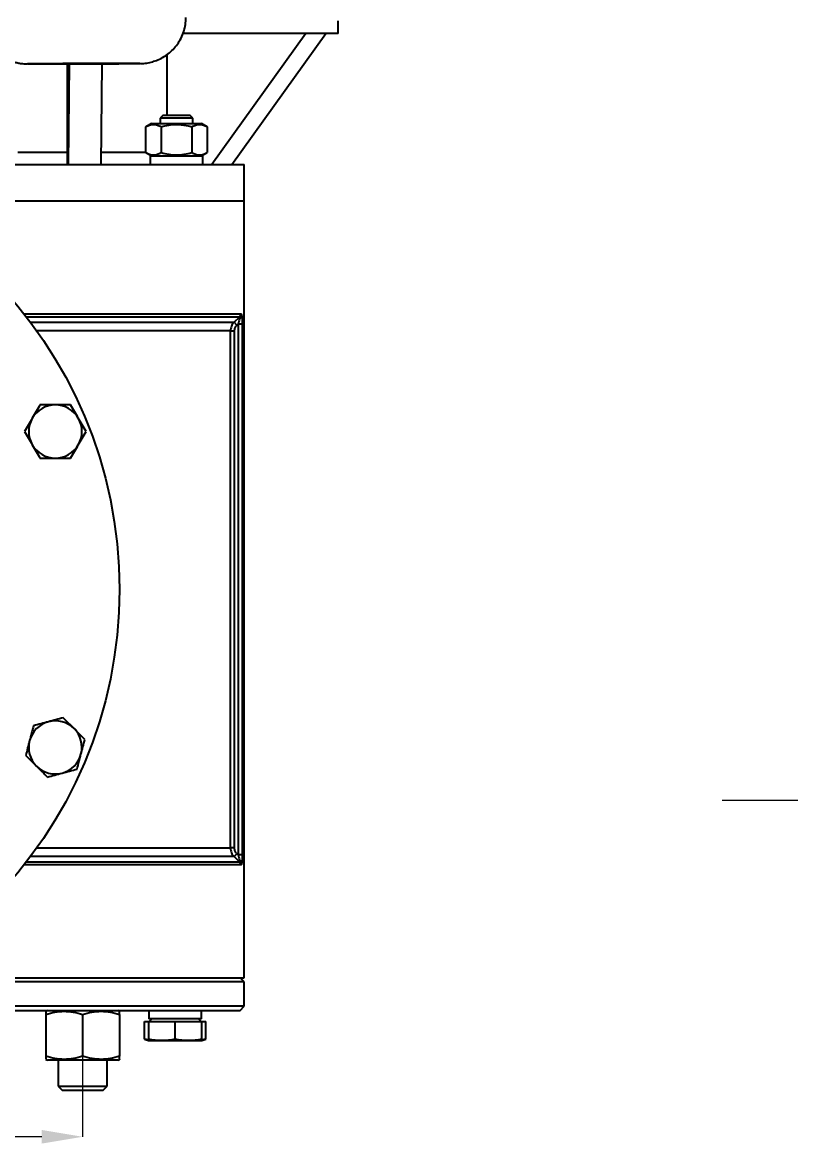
# Model space of a CAD drawing. Header units: millimetres. Extents: x 2320 to 4000, y 933 to 2121.
# Drawn here: x 3474 to 3661.9, y 1481.8 to 1756.1 of the extents above; entities that cross this region are included whole.
import ezdxf

# ---------------------------------------------------------------- set-up
doc = ezdxf.new("R2010")
doc.units = ezdxf.units.MM
doc.linetypes.add('CENTER2', pattern=[28.575, 19.05, -3.175, 3.175, -3.175])
for name, color, linetype, lineweight in [('AM_5', 3, 'Continuous', 25), ('FORMAT', 7, 'Continuous', 18), ('中心线', 1, 'CENTER2', 13)]:
    doc.layers.add(name, color=color, linetype=linetype, lineweight=lineweight)
doc.styles.add('SLDTEXTSTYLE1', font='txt.shx', dxfattribs={"width": 0.7, "bigfont": 'gbcbig.shx'})
doc.dimstyles.new('SLDDIMSTYLE12$0', dxfattribs={"dimtxt": 12, "dimasz": 10, "dimexe": 0, "dimexo": 0.0625, "dimgap": 0.875, "dimtad": 1, "dimdec": 1, "dimlfac": 1.8, "dimrnd": 1e-09, "dimzin": 12, "dimdsep": 46, "dimtxsty": 'SLDTEXTSTYLE1', "dimcen": 0.09, "dimdle": 8.16, "dimclrd": 3, "dimclre": 3, "dimadec": 0, "dimazin": 3, "dimtfac": 1, "dimtdec": 1, "dimtofl": 0, "dimtmove": 0, "dimatfit": 3, "dimfxl": 0, "dimfrac": 2, "dimtolj": 1, "dimlwd": 5, "dimlwe": 5, "dimarcsym": 0})
doc.dimstyles.new('SLDDIMSTYLE12$3', dxfattribs={"dimtxt": 12, "dimasz": 10, "dimexe": 0, "dimexo": 0.0625, "dimgap": 0.875, "dimtad": 1, "dimdec": 1, "dimlfac": 1.8, "dimrnd": 1e-09, "dimzin": 12, "dimdsep": 46, "dimtxsty": 'SLDTEXTSTYLE1', "dimcen": 0.09, "dimdle": 8.16, "dimclrd": 3, "dimclre": 3, "dimadec": 0, "dimazin": 3, "dimtfac": 1, "dimtdec": 1, "dimtofl": 0, "dimtmove": 0, "dimatfit": 3, "dimfxl": 0, "dimfrac": 2, "dimtolj": 1, "dimlwd": 5, "dimlwe": 5, "dimarcsym": 0})

# ---------------------------------------------------------------- blocks, each defined once
blk = doc.blocks.new('SW_CENTERMARKSYMBOL_16')
at = {"layer": 'FORMAT', "color": 0}
for p, q in [((0, 2), (0, 3)), ((0, 0), (0, 1)), ((-2, 0), (-8.181, 0)), ((0, 0), (-1, 0)), ((0, 0), (0, -1)), ((0, 0), (1, 0)), ((2, 0), (3, 0)), ((0, -2), (0, -3))]:
    blk.add_line(p, q, dxfattribs=at)
blk = doc.blocks.new('*D71')
at = {"layer": 'AM_5', "color": 3, "linetype": 'Continuous', "lineweight": 5, "transparency": 16777216}
for p, q in [((3388.73, 1508.31), (3388.73, 1483.45)), ((3478.73, 1483.45), (3398.73, 1483.45))]:
    blk.add_line(p, q, dxfattribs=at)
at = {"layer": 'AM_5', "color": 3, "lineweight": 5, "transparency": 16777216}
blk.add_line((3488.73, 1503.13), (3488.73, 1483.45), dxfattribs=at)
at = {"layer": 'AM_5', "color": 3, "transparency": 16777216}
for points in [[(3398.73, 1485.12), (3398.73, 1481.79), (3388.73, 1483.45)], [(3478.73, 1485.12), (3478.73, 1481.79), (3488.73, 1483.45)]]:
    blk.add_solid(points, dxfattribs=at)
at = {"layer": 'Defpoints', "color": 0, "transparency": 16777216}
for p in [(3388.73, 1508.38), (3488.73, 1503.2), (3388.73, 1483.45)]:
    blk.add_point(p, dxfattribs=at)
at = {"layer": 'AM_5', "color": 0, "transparency": 16777216, "insert": (3438.44, 1490.33), "char_height": 12, "attachment_point": 5, "style": 'SLDTEXTSTYLE1'}
blk.add_mtext('\\A1;100', dxfattribs=at)
blk = doc.blocks.new('*D72')
at = {"layer": 'AM_5', "color": 3, "linetype": 'Continuous', "lineweight": 5, "transparency": 16777216}
blk.add_line((3235.9, 1660.31), (3274.17, 1649.56), dxfattribs=at)
at = {"layer": 'AM_5', "color": 3, "lineweight": 5, "transparency": 16777216}
for p, q in [((3388.64, 1617.38), (3388.82, 1617.38)), ((3388.73, 1617.29), (3388.73, 1617.47))]:
    blk.add_line(p, q, dxfattribs=at)
at = {"layer": 'AM_5', "color": 3, "transparency": 16777216}
blk.add_solid([(3274.62, 1651.17), (3273.72, 1647.96), (3283.8, 1646.86)], dxfattribs=at)
at = {"layer": 'Defpoints', "color": 0, "transparency": 16777216}
for p in [(3283.8, 1646.86), (3493.67, 1587.89)]:
    blk.add_point(p, dxfattribs=at)
at = {"layer": 'AM_5', "color": 0, "transparency": 16777216, "insert": (3252.08, 1662.91), "char_height": 12, "attachment_point": 5, "rotation": 344.3077, "style": 'SLDTEXTSTYLE1'}
blk.add_mtext('\\A1;∅218', dxfattribs=at)

msp = doc.modelspace()

# ---------------------------------------------------------------- linework, layer by layer
at = {"color": 7, "linetype": 'Continuous', "lineweight": 25}
for p, q in [((3551.234, 1753.376), (3551.234, 1756.493)), ((3551.234, 1753.376), (3513.268, 1753.376)), ((3543.361, 1753.376), (3520.363, 1721.376)), ((3525.231, 1721.376), (3548.228, 1753.376)), ((3509.406, 1733.376), (3509.406, 1748.261)), ((3485.035, 1724.376), (3485.035, 1746.04)), ((3485.453, 1746.042), (3485.195, 1721.376)), ((3493.453, 1746.067), (3493.194, 1721.376)), ((3505.564, 1731.376), (3504.184, 1730.579)), ((3505.564, 1731.376), (3511.689, 1731.376)), ((3508.366, 1733.376), (3507.689, 1732.7)), ((3507.689, 1732.7), (3507.689, 1731.376)), ((3511.689, 1732.7), (3507.689, 1732.7)), ((3511.689, 1733.376), (3508.366, 1733.376)), ((3515.013, 1733.376), (3511.689, 1733.376)), ((3515.689, 1732.7), (3511.689, 1732.7)), ((3511.689, 1731.376), (3517.814, 1731.376)), ((3515.689, 1732.7), (3515.013, 1733.376)), ((3515.689, 1731.376), (3515.689, 1732.7)), ((3519.195, 1730.579), (3517.814, 1731.376)), ((3504.184, 1724.273), (3504.184, 1730.579)), ((3507.936, 1730.579), (3507.936, 1724.273)), ((3515.442, 1730.579), (3515.442, 1724.273)), ((3519.195, 1730.579), (3519.195, 1724.273)), ((3472.881, 1724.376), (3485.035, 1724.376)), ((3493.225, 1724.376), (3504.184, 1724.376)), ((3504.184, 1724.273), (3505.564, 1723.476)), ((3505.249, 1723.476), (3505.249, 1721.376)), ((3505.249, 1723.476), (3518.129, 1723.476)), ((3517.814, 1723.476), (3519.195, 1724.273)), ((3518.129, 1721.376), (3518.129, 1723.476)), ((3449.234, 1721.376), (3488.734, 1721.376)), ((3488.734, 1721.376), (3528.234, 1721.376)), ((3528.234, 1712.376), (3528.234, 1721.376)), ((3488.734, 1712.376), (3449.234, 1712.376)), ((3528.234, 1712.376), (3488.734, 1712.376)), ((3528.234, 1522.376), (3528.234, 1712.376)), ((3474.387, 1684.79), (3527.433, 1684.79)), ((3474.939, 1684.083), (3527.146, 1684.083)), ((3475.95, 1682.755), (3525.79, 1682.755)), ((3525.79, 1682.755), (3527.146, 1684.083)), ((3526.482, 1682.048), (3525.79, 1682.755)), ((3526.482, 1682.048), (3526.764, 1682.324)), ((3527.752, 1682.324), (3526.764, 1682.324)), ((3526.764, 1682.324), (3526.764, 1552.428)), ((3527.752, 1682.324), (3527.752, 1552.428)), ((3524.905, 1680.634), (3477.501, 1680.634)), ((3524.905, 1554.119), (3524.905, 1680.634)), ((3524.905, 1680.634), (3525.883, 1680.634)), ((3525.883, 1554.119), (3525.883, 1680.634)), ((3477.501, 1554.119), (3524.905, 1554.119)), ((3525.883, 1554.119), (3524.905, 1554.119)), ((3527.146, 1550.669), (3474.939, 1550.669)), ((3525.79, 1551.998), (3475.95, 1551.998)), ((3525.79, 1551.998), (3526.482, 1552.705)), ((3527.146, 1550.669), (3525.79, 1551.998)), ((3526.482, 1552.705), (3526.764, 1552.428)), ((3527.752, 1552.428), (3526.764, 1552.428)), ((3527.433, 1549.962), (3474.387, 1549.962)), ((3449.234, 1522.376), (3488.734, 1522.376)), ((3488.734, 1521.376), (3449.234, 1521.376)), ((3488.734, 1522.376), (3528.234, 1522.376)), ((3528.234, 1521.376), (3488.734, 1521.376)), ((3528.234, 1521.376), (3527.234, 1522.376)), ((3528.234, 1515.376), (3528.234, 1521.376)), ((3528.234, 1515.376), (3449.234, 1515.376)), ((3450.234, 1514.376), (3527.234, 1514.376)), ((3480.109, 1514.376), (3479.734, 1514.16)), ((3497.734, 1514.16), (3497.359, 1514.376)), ((3504.922, 1514.376), (3504.922, 1512.276)), ((3517.802, 1512.276), (3517.802, 1514.376)), ((3527.234, 1514.376), (3528.234, 1515.376)), ((3479.734, 1513.356), (3479.734, 1503.197)), ((3488.734, 1513.356), (3488.734, 1503.197)), ((3497.734, 1513.356), (3497.734, 1503.197)), ((3503.856, 1507.342), (3503.856, 1511.676)), ((3503.856, 1511.676), (3504.862, 1511.676)), ((3504.862, 1511.676), (3504.862, 1507.342)), ((3504.862, 1511.676), (3511.362, 1511.676)), ((3517.802, 1512.276), (3504.922, 1512.276)), ((3505.627, 1512.276), (3505.027, 1511.676)), ((3511.362, 1507.342), (3511.362, 1511.676)), ((3511.362, 1511.676), (3517.862, 1511.676)), ((3517.697, 1511.676), (3517.097, 1512.276)), ((3517.862, 1511.676), (3518.867, 1511.676)), ((3517.862, 1507.342), (3517.862, 1511.676)), ((3518.867, 1507.342), (3518.867, 1511.676)), ((3503.856, 1507.342), (3504.862, 1506.976)), ((3504.862, 1507.146), (3503.856, 1507.342)), ((3504.862, 1506.976), (3508.112, 1506.976)), ((3508.112, 1506.976), (3514.612, 1506.976)), ((3514.612, 1506.976), (3517.862, 1506.976)), ((3517.862, 1506.976), (3518.867, 1507.342)), ((3518.867, 1507.342), (3517.862, 1507.146)), ((3479.734, 1502.393), (3480.109, 1502.176)), ((3497.359, 1502.176), (3480.109, 1502.176)), ((3482.734, 1502.176), (3482.734, 1495.823)), ((3494.734, 1495.823), (3494.734, 1502.176)), ((3497.359, 1502.176), (3497.734, 1502.393)), ((3482.734, 1495.823), (3483.681, 1494.876)), ((3482.734, 1495.823), (3488.734, 1495.823)), ((3488.734, 1495.823), (3494.734, 1495.823)), ((3493.787, 1494.876), (3494.734, 1495.823)), ((3483.681, 1494.876), (3493.787, 1494.876))]:
    msp.add_line(p, q, dxfattribs=at)
at = {"color": 7, "linetype": 'Continuous', "lineweight": 25, "flags": 128}
for points in [[(3475.284, 1745.982), (3475.279, 1745.98), (3475.322, 1745.979)], [(3489.018, 1746.048), (3486.86, 1746.041), (3484.763, 1746.033), (3482.789, 1746.026), (3480.995, 1746.018), (3479.431, 1746.01), (3478.143, 1746.003), (3477.167, 1745.996), (3476.533, 1745.99), (3476.258, 1745.985), (3476.35, 1745.981), (3476.806, 1745.979), (3477.614, 1745.978), (3478.75, 1745.978), (3480.181, 1745.979), (3481.866, 1745.982), (3483.757, 1745.986), (3485.8, 1745.991), (3487.935, 1745.997), (3490.101, 1746.004), (3492.236, 1746.011), (3494.279, 1746.019), (3496.17, 1746.027), (3497.855, 1746.035), (3499.286, 1746.042), (3500.422, 1746.049), (3501.23, 1746.056), (3501.686, 1746.061), (3501.778, 1746.065), (3501.503, 1746.069), (3500.868, 1746.071), (3499.893, 1746.071), (3498.605, 1746.07), (3497.041, 1746.068), (3495.246, 1746.065), (3493.273, 1746.06), (3491.176, 1746.055), (3489.018, 1746.048)], [(3502.67, 1746.064), (3502.757, 1746.066), (3502.751, 1746.069)]]:
    msp.add_lwpolyline(points, dxfattribs=at)
at = {"color": 7, "linetype": 'Continuous', "lineweight": 25}
msp.add_circle((3388.734, 1617.376), 109, dxfattribs=at)
for centre, radius, start, end in [((3491.668, -181.005), 1927.057, 90.078785, 90.487133), ((3478.759, 5028.221), 3282.244, 269.939996, 270.4174), ((3498.51, -184.864), 1930.937, 89.874142, 90.281642), ((3526.422, 1684.789), 1.01, 315.72612, 0.09843), ((3482.046, 1656.027), 6.5, 90, 150), ((3482.046, 1656.027), 6.5, 30, 90), ((3482.046, 1656.027), 6.5, 150, 210), ((3482.046, 1656.027), 6.5, 330, 30), ((3482.046, 1656.027), 6.5, 210, 270), ((3482.046, 1656.027), 6.5, 270, 330), ((3482.046, 1578.725), 6.5, 105, 165), ((3482.046, 1578.725), 6.5, 45, 105), ((3482.046, 1578.725), 6.5, 345, 45), ((3482.046, 1578.725), 6.5, 165, 225), ((3482.046, 1578.725), 6.5, 285, 345), ((3482.046, 1578.725), 6.5, 225, 285), ((3526.422, 1549.964), 1.01, 359.90157, 44.27388)]:
    msp.add_arc(centre, radius, start, end, dxfattribs=at)
for points, knots in [([(3464.023, 1757.195), (3464.013, 1756.943), (3463.98, 1756.077), (3464.248, 1754.638), (3464.774, 1752.963), (3465.527, 1751.466), (3466.437, 1750.16), (3467.465, 1749.049), (3468.565, 1748.134), (3469.696, 1747.409), (3470.816, 1746.861), (3471.881, 1746.474), (3472.847, 1746.223), (3473.659, 1746.083), (3474.268, 1746.018), (3474.659, 1745.994), (3474.867, 1745.986), (3475, 1745.982), (3475.055, 1745.981), (3475.086, 1745.981)], [0, 0, 0, 0, 0.0418601, 0.1443342, 0.2415018, 0.3340251, 0.4221963, 0.5060648, 0.5854865, 0.6601308, 0.7294616, 0.7926945, 0.8487106, 0.895739, 0.930104, 0.9516023, 0.9659118, 0.9808182, 1, 1, 1, 1]), ([(3502.855, 1746.067), (3502.889, 1746.067), (3502.957, 1746.068), (3503.1, 1746.072), (3503.361, 1746.083), (3503.803, 1746.114), (3504.664, 1746.215), (3505.807, 1746.465), (3507.252, 1746.976), (3508.639, 1747.693), (3509.987, 1748.67), (3511.16, 1749.803), (3512.188, 1751.142), (3513.028, 1752.667), (3513.62, 1754.331), (3513.954, 1755.912), (3513.947, 1756.93), (3513.944, 1757.354)], [0, 0, 0, 0, 0.02583311, 0.0523438, 0.06838326, 0.09091203, 0.12929247, 0.21040351, 0.28116866, 0.37884687, 0.46398352, 0.55171641, 0.64384376, 0.73839152, 0.83434054, 0.93106652, 1, 1, 1, 1]), ([(3504.184, 1730.579), (3504.49, 1730.756), (3504.799, 1730.902), (3505.422, 1731.104), (3505.737, 1731.159), (3506.216, 1731.16), (3506.376, 1731.146), (3506.693, 1731.093), (3506.851, 1731.054), (3507.32, 1730.902), (3507.63, 1730.756), (3507.936, 1730.579)], [0, 0, 0, 0, 0.25, 0.25, 0.5, 0.5, 0.625, 0.625, 0.75, 0.75, 1, 1, 1, 1]), ([(3507.936, 1730.579), (3508.549, 1730.756), (3509.166, 1730.902), (3510.414, 1731.104), (3511.044, 1731.159), (3512.001, 1731.16), (3512.322, 1731.146), (3512.956, 1731.093), (3513.271, 1731.054), (3514.21, 1730.902), (3514.828, 1730.756), (3515.442, 1730.579)], [0, 0, 0, 0, 0.25, 0.25, 0.5, 0.5, 0.625, 0.625, 0.75, 0.75, 1, 1, 1, 1]), ([(3515.442, 1730.579), (3515.748, 1730.756), (3516.057, 1730.902), (3516.681, 1731.104), (3516.996, 1731.159), (3517.474, 1731.16), (3517.635, 1731.146), (3517.952, 1731.093), (3518.109, 1731.054), (3518.579, 1730.902), (3518.888, 1730.756), (3519.195, 1730.579)], [0, 0, 0, 0, 0.25, 0.25, 0.5, 0.5, 0.625, 0.625, 0.75, 0.75, 1, 1, 1, 1]), ([(3485.08, 1721.376), (3485.077, 1721.376), (3485.074, 1721.395), (3485.068, 1721.471), (3485.065, 1721.527), (3485.06, 1721.676), (3485.058, 1721.767), (3485.053, 1721.983), (3485.05, 1722.109), (3485.046, 1722.384), (3485.044, 1722.535), (3485.041, 1722.861), (3485.04, 1723.037), (3485.036, 1723.58), (3485.035, 1723.977), (3485.035, 1724.376)], [0, 0, 0, 0, 0.125, 0.125, 0.25, 0.25, 0.375, 0.375, 0.5, 0.5, 0.625, 0.625, 0.75, 0.75, 1, 1, 1, 1]), ([(3504.184, 1724.273), (3504.49, 1724.096), (3504.799, 1723.951), (3505.422, 1723.749), (3505.737, 1723.693), (3506.216, 1723.692), (3506.376, 1723.706), (3506.693, 1723.759), (3506.851, 1723.798), (3507.32, 1723.95), (3507.63, 1724.096), (3507.936, 1724.273)], [0, 0, 0, 0, 0.25, 0.25, 0.5, 0.5, 0.625, 0.625, 0.75, 0.75, 1, 1, 1, 1]), ([(3507.936, 1724.273), (3508.549, 1724.096), (3509.166, 1723.951), (3510.414, 1723.749), (3511.044, 1723.693), (3512.001, 1723.692), (3512.322, 1723.706), (3512.956, 1723.759), (3513.271, 1723.798), (3514.21, 1723.95), (3514.828, 1724.096), (3515.442, 1724.273)], [0, 0, 0, 0, 0.25, 0.25, 0.5, 0.5, 0.625, 0.625, 0.75, 0.75, 1, 1, 1, 1]), ([(3515.442, 1724.273), (3515.748, 1724.096), (3516.057, 1723.951), (3516.681, 1723.749), (3516.996, 1723.693), (3517.474, 1723.692), (3517.635, 1723.706), (3517.952, 1723.759), (3518.109, 1723.798), (3518.579, 1723.95), (3518.888, 1724.096), (3519.195, 1724.273)], [0, 0, 0, 0, 0.25, 0.25, 0.5, 0.5, 0.625, 0.625, 0.75, 0.75, 1, 1, 1, 1]), ([(3527.433, 1684.79), (3527.441, 1684.789), (3527.457, 1684.788), (3527.48, 1684.772), (3527.503, 1684.748), (3527.525, 1684.713), (3527.546, 1684.668), (3527.566, 1684.614), (3527.6, 1684.502), (3527.644, 1684.29), (3527.686, 1683.952), (3527.717, 1683.569), (3527.735, 1683.213), (3527.746, 1682.889), (3527.751, 1682.609), (3527.752, 1682.42), (3527.752, 1682.324)], [0, 0, 0, 0, 0.0359777, 0.0714782, 0.1067522, 0.1420549, 0.177641, 0.2137593, 0.2506477, 0.3715956, 0.5007582, 0.6220505, 0.7499647, 0.8318195, 0.9149841, 1, 1, 1, 1]), ([(3525.79, 1682.755), (3525.508, 1682.475), (3525.288, 1682.147), (3525.06, 1681.603), (3525.002, 1681.412), (3524.925, 1681.028), (3524.905, 1680.832), (3524.905, 1680.634)], [0, 0, 0, 0, 0.5, 0.5, 0.75, 0.75, 1, 1, 1, 1]), ([(3525.883, 1680.634), (3525.883, 1680.766), (3525.896, 1680.896), (3525.948, 1681.152), (3525.988, 1681.28), (3526.142, 1681.643), (3526.291, 1681.861), (3526.482, 1682.048)], [0, 0, 0, 0, 0.25, 0.25, 0.5, 0.5, 1, 1, 1, 1]), ([(3527.146, 1684.083), (3527.167, 1684.09), (3527.182, 1684.081), (3527.199, 1684.031), (3527.201, 1683.989), (3527.189, 1683.829), (3527.159, 1683.675), (3527.073, 1683.326), (3527.02, 1683.136), (3526.899, 1682.734), (3526.833, 1682.53), (3526.764, 1682.324)], [0, 0, 0, 0, 0.125, 0.125, 0.25, 0.25, 0.5, 0.5, 0.75, 0.75, 1, 1, 1, 1]), ([(3524.905, 1554.119), (3524.905, 1553.718), (3524.985, 1553.33), (3525.213, 1552.786), (3525.307, 1552.611), (3525.526, 1552.287), (3525.65, 1552.137), (3525.79, 1551.998)], [0, 0, 0, 0, 0.5, 0.5, 0.75, 0.75, 1, 1, 1, 1]), ([(3526.482, 1552.705), (3526.387, 1552.797), (3526.303, 1552.898), (3526.155, 1553.113), (3526.091, 1553.23), (3525.937, 1553.593), (3525.883, 1553.852), (3525.883, 1554.119)], [0, 0, 0, 0, 0.25, 0.25, 0.5, 0.5, 1, 1, 1, 1]), ([(3526.764, 1552.428), (3526.834, 1552.22), (3526.9, 1552.015), (3527.02, 1551.617), (3527.074, 1551.424), (3527.159, 1551.077), (3527.19, 1550.923), (3527.205, 1550.709), (3527.188, 1550.655), (3527.146, 1550.669)], [0, 0, 0, 0, 0.25, 0.25, 0.5, 0.5, 0.75, 0.75, 1, 1, 1, 1]), ([(3527.752, 1552.428), (3527.752, 1552.371), (3527.751, 1552.257), (3527.75, 1552.087), (3527.747, 1551.92), (3527.742, 1551.755), (3527.734, 1551.506), (3527.717, 1551.185), (3527.686, 1550.801), (3527.644, 1550.463), (3527.596, 1550.231), (3527.552, 1550.094), (3527.514, 1550.018), (3527.475, 1549.97), (3527.447, 1549.965), (3527.433, 1549.962)], [0, 0, 0, 0, 0.0511084, 0.1014858, 0.151244, 0.2004988, 0.2493698, 0.3775102, 0.499052, 0.6282754, 0.7493044, 0.8133539, 0.8755899, 0.9373493, 1, 1, 1, 1]), ([(3479.734, 1514.131), (3479.734, 1514.14), (3479.734, 1514.211), (3479.734, 1513.952), (3479.734, 1513.556), (3479.734, 1513.356)], [0, 0, 0, 0, 0.0694622, 0.530468, 1, 1, 1, 1]), ([(3479.734, 1513.356), (3480.469, 1513.601), (3481.209, 1513.803), (3482.705, 1514.082), (3483.461, 1514.159), (3484.608, 1514.16), (3484.993, 1514.141), (3485.753, 1514.068), (3486.131, 1514.014), (3487.257, 1513.803), (3487.999, 1513.601), (3488.734, 1513.356)], [0, 0, 0, 0, 0.25, 0.25, 0.5, 0.5, 0.625, 0.625, 0.75, 0.75, 1, 1, 1, 1]), ([(3488.734, 1513.356), (3489.469, 1513.601), (3490.209, 1513.803), (3491.705, 1514.082), (3492.461, 1514.159), (3493.608, 1514.16), (3493.993, 1514.141), (3494.753, 1514.068), (3495.131, 1514.014), (3496.257, 1513.803), (3496.999, 1513.601), (3497.734, 1513.356)], [0, 0, 0, 0, 0.25, 0.25, 0.5, 0.5, 0.625, 0.625, 0.75, 0.75, 1, 1, 1, 1]), ([(3497.734, 1513.356), (3497.734, 1513.597), (3497.734, 1514.053), (3497.734, 1514.106), (3497.734, 1514.131)], [0, 0, 0, 0, 0.5289604, 1, 1, 1, 1]), ([(3488.734, 1503.197), (3488, 1502.952), (3487.26, 1502.75), (3485.764, 1502.47), (3485.008, 1502.393), (3483.86, 1502.392), (3483.476, 1502.411), (3482.716, 1502.484), (3482.338, 1502.539), (3481.212, 1502.749), (3480.47, 1502.951), (3479.734, 1503.197)], [0, 0, 0, 0, 0.25, 0.25, 0.5, 0.5, 0.625, 0.625, 0.75, 0.75, 1, 1, 1, 1]), ([(3479.734, 1503.197), (3479.734, 1502.955), (3479.734, 1502.499), (3479.734, 1502.446), (3479.734, 1502.421)], [0, 0, 0, 0, 0.52896043, 1, 1, 1, 1]), ([(3497.734, 1503.197), (3497, 1502.952), (3496.26, 1502.75), (3494.764, 1502.47), (3494.008, 1502.393), (3492.86, 1502.392), (3492.476, 1502.411), (3491.716, 1502.484), (3491.338, 1502.539), (3490.212, 1502.749), (3489.47, 1502.951), (3488.734, 1503.197)], [0, 0, 0, 0, 0.25, 0.25, 0.5, 0.5, 0.625, 0.625, 0.75, 0.75, 1, 1, 1, 1]), ([(3497.734, 1502.421), (3497.734, 1502.412), (3497.734, 1502.341), (3497.734, 1502.6), (3497.734, 1502.997), (3497.734, 1503.197)], [0, 0, 0, 0, 0.0694622, 0.530468, 1, 1, 1, 1])]:
    msp.add_open_spline(points, degree=3, knots=knots, dxfattribs=at)
for points in [[(3478.294, 1662.527), (3477.673, 1661.453), (3477.049, 1660.371), (3476.417, 1659.277)], [(3482.046, 1662.527), (3480.783, 1662.527), (3479.534, 1662.527), (3478.294, 1662.527)], [(3485.799, 1662.527), (3484.558, 1662.527), (3483.309, 1662.527), (3482.046, 1662.527)], [(3487.675, 1659.277), (3487.044, 1660.371), (3486.419, 1661.453), (3485.799, 1662.527)], [(3476.417, 1659.277), (3475.786, 1658.184), (3475.161, 1657.102), (3474.541, 1656.027)], [(3489.552, 1656.027), (3488.931, 1657.102), (3488.307, 1658.184), (3487.675, 1659.277)], [(3474.541, 1656.027), (3475.161, 1654.953), (3475.786, 1653.871), (3476.417, 1652.777)], [(3487.675, 1652.777), (3488.307, 1653.871), (3488.931, 1654.953), (3489.552, 1656.027)], [(3476.417, 1652.777), (3477.049, 1651.684), (3477.673, 1650.602), (3478.294, 1649.527)], [(3485.799, 1649.527), (3486.419, 1650.602), (3487.044, 1651.684), (3487.675, 1652.777)], [(3478.294, 1649.527), (3479.534, 1649.527), (3480.783, 1649.527), (3482.046, 1649.527)], [(3482.046, 1649.527), (3483.309, 1649.527), (3484.558, 1649.527), (3485.799, 1649.527)], [(3483.989, 1585.975), (3482.79, 1585.654), (3481.584, 1585.331), (3480.364, 1585.004)], [(3486.642, 1583.321), (3485.75, 1584.214), (3484.866, 1585.098), (3483.989, 1585.975)], [(3476.739, 1584.032), (3476.418, 1582.834), (3476.095, 1581.627), (3475.768, 1580.407)], [(3480.364, 1585.004), (3479.144, 1584.677), (3477.938, 1584.354), (3476.739, 1584.032)], [(3489.296, 1580.668), (3488.419, 1581.545), (3487.535, 1582.428), (3486.642, 1583.321)], [(3475.768, 1580.407), (3475.441, 1579.188), (3475.118, 1577.981), (3474.796, 1576.783)], [(3488.325, 1577.043), (3488.652, 1578.263), (3488.975, 1579.469), (3489.296, 1580.668)], [(3474.796, 1576.783), (3475.674, 1575.905), (3476.557, 1575.022), (3477.45, 1574.129)], [(3487.354, 1573.418), (3487.675, 1574.616), (3487.998, 1575.823), (3488.325, 1577.043)], [(3477.45, 1574.129), (3478.343, 1573.236), (3479.226, 1572.353), (3480.104, 1571.475)], [(3480.104, 1571.475), (3481.302, 1571.796), (3482.509, 1572.12), (3483.729, 1572.447)], [(3483.729, 1572.447), (3484.948, 1572.773), (3486.155, 1573.097), (3487.354, 1573.418)], [(3508.112, 1506.976), (3507.018, 1506.976), (3505.936, 1507.116), (3504.862, 1507.342)], [(3504.862, 1507.342), (3504.862, 1507.116), (3504.862, 1506.976), (3504.862, 1506.976)], [(3511.362, 1507.342), (3510.287, 1507.116), (3509.206, 1506.976), (3508.112, 1506.976)], [(3514.612, 1506.976), (3513.518, 1506.976), (3512.436, 1507.116), (3511.362, 1507.342)], [(3517.862, 1507.342), (3516.787, 1507.116), (3515.706, 1506.976), (3514.612, 1506.976)], [(3517.862, 1506.976), (3517.862, 1506.976), (3517.862, 1507.116), (3517.862, 1507.342)]]:
    msp.add_open_spline(points, degree=3, dxfattribs=at)

# ---------------------------------------------------------------- block references
at = {"layer": '中心线', "linetype": 'ByBlock', "xscale": 5, "yscale": 5, "zscale": 5}
msp.add_blockref('SW_CENTERMARKSYMBOL_16', (3686.092, 1565.743), dxfattribs=at)

# ---------------------------------------------------------------- dimensions: what is measured, and where the dimension line sits
at = {"layer": 'AM_5'}
dim = msp.add_diameter_dim_2p(p1=(3493.672, 1587.895), p2=(3283.797, 1646.858), dimstyle='SLDDIMSTYLE12$3', override={"dimlfac": 1, "dimpost": ''}, dxfattribs=at)
dim.commit()
dim.dimension.update_dxf_attribs({"geometry": '*D72', "text_midpoint": (3252.081, 1662.909)})
dim = msp.add_linear_dim(base=(3388.734, 1483.454), p1=(3488.734, 1503.197), p2=(3388.734, 1508.376), dimstyle='SLDDIMSTYLE12$0', override={"dimlfac": 1}, dxfattribs=at)
dim.commit()
dim.dimension.update_dxf_attribs({"geometry": '*D71', "text_midpoint": (3438.443, 1483.454), "dimtype": 160})

doc.saveas('drawing.dxf')
